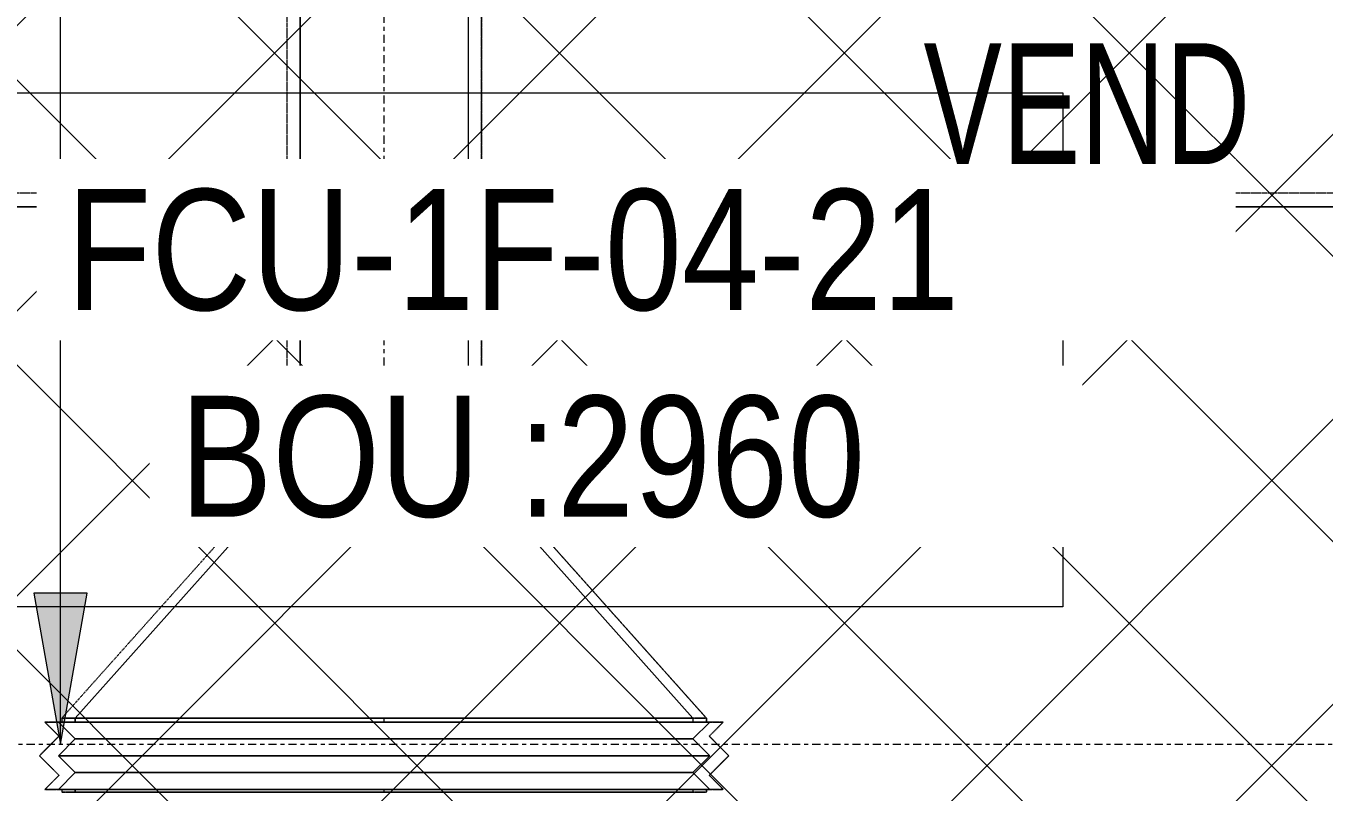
# Model space of a CAD drawing. Header units: inches. Extents: x -83664 to 20107, y -47222 to 19398.
# Drawn here: x -31336 to -29403, y -21408 to -20267 of the extents above; entities that cross this region are included whole.
import ezdxf

# ---------------------------------------------------------------- set-up
doc = ezdxf.new("R2010")
doc.units = ezdxf.units.IN
doc.header["$MEASUREMENT"] = 0
doc.linetypes.add('Center', pattern=[29.999999, 12, -6, 6, -6])
doc.linetypes.add('Hidden 0_50', pattern=[1.0584, 0.5292, -0.5292])
for name, color, linetype, lineweight in [('A-DETL-GENF', 7, 'Continuous', 9), ('M-EQPM-IDEN', 7, 'Continuous', 9), ('M-HVAC-DUCT-CNTR', 7, 'Center', 9), ('M-HVAC-DUCT-IDEN', 7, 'Continuous', 18), ('ROOM TAG', 7, 'Continuous', 9)]:
    doc.layers.add(name, color=color, linetype=linetype, lineweight=lineweight)
doc.layers.add('FF ROOM TAG_dwg', color=7, linetype='Continuous', lineweight=9, true_color=0x767676)
doc.layers.add('M-HVAC-DUCT', color=7, linetype='Continuous', lineweight=9, true_color=0xffe97f)
doc.styles.add('Arial Narrow_1', font='ARIALN.TTF', dxfattribs={"height": 1.406642})
doc.styles.add('Arial Narrow_20', font='ARIALN.TTF', dxfattribs={"width": 0.85, "height": 4572})

# ---------------------------------------------------------------- blocks, each defined once
blk = doc.blocks.new('REMC_M_FLEX CONNECTION_Type 2 - V_SAD-8294851-FIRST FLOOR AC CONDITIONING LAYOUT - PART A')
at = {"layer": 'M-HVAC-DUCT', "color": 30, "true_color": 0xff7f00}
for p, q in [((120194.2, 77043.6), (120169.2, 77068.6)), ((120169.2, 77068.6), (120194.2, 77043.6)), ((120169.2, 77068.6), (121139.2, 77068.6)), ((121139.2, 77068.6), (120169.2, 77068.6)), ((121114.2, 77043.6), (121139.2, 77068.6)), ((121114.2, 77043.6), (121139.2, 77068.6)), ((120169.2, 77018.6), (120194.2, 77043.6)), ((120194.2, 77043.6), (120169.2, 77018.6)), ((121114.2, 77043.6), (120194.2, 77043.6)), ((120194.2, 77043.6), (121114.2, 77043.6)), ((121114.2, 77043.6), (120194.2, 77043.6)), ((120194.2, 77043.6), (121114.2, 77043.6)), ((121114.2, 77043.6), (121139.2, 77018.6)), ((121114.2, 77043.6), (121139.2, 77018.6)), ((120169.2, 77018.6), (121139.2, 77018.6)), ((121139.2, 77018.6), (120169.2, 77018.6)), ((121139.2, 77018.6), (120169.2, 77018.6)), ((120194.2, 76993.6), (120169.2, 77018.6)), ((120169.2, 77018.6), (121139.2, 77018.6)), ((120169.2, 77018.6), (120194.2, 76993.6)), ((121139.2, 77018.6), (121114.2, 76993.6)), ((121139.2, 77018.6), (121114.2, 76993.6)), ((120169.2, 76968.6), (120194.2, 76993.6)), ((120194.2, 76993.6), (120169.2, 76968.6)), ((121114.2, 76993.6), (120194.2, 76993.6)), ((120194.2, 76993.6), (121114.2, 76993.6)), ((120194.2, 76993.6), (121114.2, 76993.6)), ((121114.2, 76993.6), (120194.2, 76993.6)), ((121114.2, 76993.6), (121139.2, 76968.6)), ((121114.2, 76993.6), (121139.2, 76968.6)), ((120169.2, 76968.6), (121139.2, 76968.6)), ((121139.2, 76968.6), (120169.2, 76968.6))]:
    blk.add_line(p, q, dxfattribs=at)
blk = doc.blocks.new('M_Rec Transition - Length - Standard-8295931-FIRST FLOOR AC CONDITIONING LAYOUT - PART A')
at = {"layer": 'M-HVAC-DUCT', "color": 30, "true_color": 0xff7f00}
for p, q in [((0, 460), (0, -460)), ((0, 460), (375, 125)), ((0, 460), (375, 125)), ((0, -460), (0, 460)), ((375, -125), (375, 125)), ((375, 125), (375, -125)), ((0, -460), (375, -125)), ((375, -125), (0, -460))]:
    blk.add_line(p, q, dxfattribs=at)
blk = doc.blocks.new('TEMW-SMBZ-HO-BM-HVAC-00002_rvt-1-FIRST FLOOR AC CONDITIONING LAYOUT - PART A')
at = {"layer": 'M-HVAC-DUCT', "color": 30, "linetype": 'Hidden 0_50', "true_color": 0xff7f00}
for p, q in [((120509.2, 78397.1), (120509.2, 77449.6)), ((120509.2, 78397.1), (120509.2, 77449.6)), ((120799.2, 77449.6), (120799.2, 78397.1)), ((120799.2, 78397.1), (120799.2, 77449.6)), ((123587.3, 77855.8), (119821.9, 77855.8)), ((123587.3, 77855.8), (119821.9, 77855.8)), ((120174.2, 77074.6), (120509.2, 77449.6)), ((120174.2, 77074.6), (120509.2, 77449.6)), ((120799.2, 77449.6), (120509.2, 77449.6)), ((120509.2, 77449.6), (120799.2, 77449.6)), ((120799.2, 77449.6), (120509.2, 77449.6)), ((120509.2, 77449.6), (120799.2, 77449.6)), ((121134.2, 77074.6), (120799.2, 77449.6)), ((120799.2, 77449.6), (121134.2, 77074.6)), ((121134.2, 77074.6), (120174.2, 77074.6)), ((120174.2, 77074.6), (121134.2, 77074.6)), ((120174.2, 77074.6), (120174.2, 77068.6)), ((120174.2, 77074.6), (120174.2, 77068.6)), ((120174.2, 77074.6), (121134.2, 77074.6)), ((121134.2, 77074.6), (120174.2, 77074.6)), ((121134.2, 77068.6), (121134.2, 77074.6)), ((121134.2, 77074.6), (121134.2, 77068.6)), ((120149.2, 77068.6), (121159.2, 77068.6)), ((120170.1, 77047.8), (120149.2, 77068.6)), ((120149.2, 77068.6), (120170.1, 77047.8)), ((121159.2, 77068.6), (120149.2, 77068.6)), ((121134.2, 77068.6), (120174.2, 77068.6)), ((120174.2, 77068.6), (121134.2, 77068.6)), ((121159.2, 77068.6), (121138.4, 77047.8)), ((121138.4, 77047.8), (121159.2, 77068.6)), ((120141, 77018.6), (120170.1, 77047.8)), ((120170.1, 77047.8), (120141, 77018.6)), ((121138.4, 77047.8), (121167.5, 77018.6)), ((121167.5, 77018.6), (121138.4, 77047.8)), ((120170.1, 76989.5), (120141, 77018.6)), ((120141, 77018.6), (120170.1, 76989.5)), ((121167.5, 77018.6), (121138.4, 76989.5)), ((121138.4, 76989.5), (121167.5, 77018.6)), ((120149.2, 76968.6), (120170.1, 76989.5)), ((120170.1, 76989.5), (120149.2, 76968.6)), ((121138.4, 76989.5), (121159.2, 76968.6)), ((121159.2, 76968.6), (121138.4, 76989.5)), ((121159.2, 76968.6), (120149.2, 76968.6)), ((120149.2, 76968.6), (121159.2, 76968.6)), ((121134.2, 76968.6), (120174.2, 76968.6)), ((120174.2, 76968.6), (121134.2, 76968.6)), ((120174.2, 76968.6), (120174.2, 76964.6)), ((120174.2, 76968.6), (120174.2, 76964.6)), ((121134.2, 76964.6), (120174.2, 76964.6)), ((120174.2, 76964.6), (121134.2, 76964.6)), ((121134.2, 76964.6), (121134.2, 76968.6)), ((121134.2, 76968.6), (121134.2, 76964.6))]:
    blk.add_line(p, q, dxfattribs=at)
at = {"layer": 'M-HVAC-DUCT', "color": 30, "true_color": 0xff7f00}
for p, q in [((120529.2, 77449.6), (120529.2, 78397.1)), ((120529.2, 78397.1), (120529.2, 77449.6)), ((120779.2, 78397.1), (120779.2, 77449.6)), ((120779.2, 78397.1), (120779.2, 77449.6)), ((119821.9, 77835.8), (123587.3, 77835.8)), ((123587.3, 77835.8), (119821.9, 77835.8)), ((120529.2, 77449.6), (120779.2, 77449.6)), ((120779.2, 77449.6), (120529.2, 77449.6)), ((120194.2, 77074.6), (121114.2, 77074.6)), ((121114.2, 77074.6), (120194.2, 77074.6)), ((120194.2, 77068.6), (120194.2, 77074.6)), ((120194.2, 77074.6), (120194.2, 77068.6)), ((121114.2, 77074.6), (121114.2, 77068.6)), ((121114.2, 77074.6), (121114.2, 77068.6)), ((120194.2, 77068.6), (121114.2, 77068.6)), ((121114.2, 77068.6), (120194.2, 77068.6)), ((120194.2, 76968.6), (121114.2, 76968.6)), ((121114.2, 76968.6), (120194.2, 76968.6)), ((120194.2, 76964.6), (120194.2, 76968.6)), ((120194.2, 76968.6), (120194.2, 76964.6)), ((120194.2, 76964.6), (121114.2, 76964.6)), ((121114.2, 76964.6), (120194.2, 76964.6)), ((121114.2, 76968.6), (121114.2, 76964.6)), ((121114.2, 76968.6), (121114.2, 76964.6))]:
    blk.add_line(p, q, dxfattribs=at)
at = {"layer": 'M-HVAC-DUCT-CNTR', "color": 30, "true_color": 0xff7f00}
for p, q in [((120654.2, 77449.6), (120654.2, 78397.1)), ((120654.2, 77068.6), (120654.2, 77074.6)), ((119821.9, 77035.8), (123587.3, 77035.8)), ((120654.2, 76964.6), (120654.2, 76968.6))]:
    blk.add_line(p, q, dxfattribs=at)
at = {"layer": 'M-HVAC-DUCT', "color": 6, "linetype": 'Hidden 0_50', "lineweight": 9, "true_color": 0xff00ff, "rotation": 90}
blk.add_blockref('M_Rec Transition - Length - Standard-8295931-FIRST FLOOR AC CONDITIONING LAYOUT - PART A', (120654.2, 77074.6), dxfattribs=at)
at = {"layer": 'M-HVAC-DUCT', "color": 6, "linetype": 'Hidden 0_50', "lineweight": 9, "true_color": 0xff00ff}
blk.add_blockref('REMC_M_FLEX CONNECTION_Type 2 - V_SAD-8294851-FIRST FLOOR AC CONDITIONING LAYOUT - PART A', (0, 0), dxfattribs=at)
blk = doc.blocks.new('TEMW-SMBZ-HO-BM-HVAC-00002_rvt-2-FIRST FLOOR AC CONDITIONING LAYOUT - PART A')
at = {"layer": 'M-HVAC-DUCT', "color": 30, "linetype": 'Hidden 0_50', "true_color": 0xff7f00}
for p, q in [((120509.2, 78397.1), (120509.2, 77449.6)), ((120509.2, 78397.1), (120509.2, 77449.6)), ((120799.2, 77449.6), (120799.2, 78397.1)), ((120799.2, 78397.1), (120799.2, 77449.6)), ((123587.3, 77855.8), (119821.9, 77855.8)), ((123587.3, 77855.8), (119821.9, 77855.8)), ((120174.2, 77074.6), (120509.2, 77449.6)), ((120174.2, 77074.6), (120509.2, 77449.6)), ((120799.2, 77449.6), (120509.2, 77449.6)), ((120509.2, 77449.6), (120799.2, 77449.6)), ((120799.2, 77449.6), (120509.2, 77449.6)), ((120509.2, 77449.6), (120799.2, 77449.6)), ((121134.2, 77074.6), (120799.2, 77449.6)), ((120799.2, 77449.6), (121134.2, 77074.6)), ((121134.2, 77074.6), (120174.2, 77074.6)), ((120174.2, 77074.6), (121134.2, 77074.6)), ((120174.2, 77074.6), (120174.2, 77068.6)), ((120174.2, 77074.6), (120174.2, 77068.6)), ((120174.2, 77074.6), (121134.2, 77074.6)), ((121134.2, 77074.6), (120174.2, 77074.6)), ((121134.2, 77068.6), (121134.2, 77074.6)), ((121134.2, 77074.6), (121134.2, 77068.6)), ((120149.2, 77068.6), (121159.2, 77068.6)), ((120170.1, 77047.8), (120149.2, 77068.6)), ((120149.2, 77068.6), (120170.1, 77047.8)), ((121159.2, 77068.6), (120149.2, 77068.6)), ((121134.2, 77068.6), (120174.2, 77068.6)), ((120174.2, 77068.6), (121134.2, 77068.6)), ((121159.2, 77068.6), (121138.4, 77047.8)), ((121138.4, 77047.8), (121159.2, 77068.6)), ((120141, 77018.6), (120170.1, 77047.8)), ((120170.1, 77047.8), (120141, 77018.6)), ((121138.4, 77047.8), (121167.5, 77018.6)), ((121167.5, 77018.6), (121138.4, 77047.8)), ((120170.1, 76989.5), (120141, 77018.6)), ((120141, 77018.6), (120170.1, 76989.5)), ((121167.5, 77018.6), (121138.4, 76989.5)), ((121138.4, 76989.5), (121167.5, 77018.6)), ((120149.2, 76968.6), (120170.1, 76989.5)), ((120170.1, 76989.5), (120149.2, 76968.6)), ((121138.4, 76989.5), (121159.2, 76968.6)), ((121159.2, 76968.6), (121138.4, 76989.5)), ((121159.2, 76968.6), (120149.2, 76968.6)), ((120149.2, 76968.6), (121159.2, 76968.6)), ((121134.2, 76968.6), (120174.2, 76968.6)), ((120174.2, 76968.6), (121134.2, 76968.6)), ((120174.2, 76968.6), (120174.2, 76964.6)), ((120174.2, 76968.6), (120174.2, 76964.6)), ((121134.2, 76964.6), (120174.2, 76964.6)), ((120174.2, 76964.6), (121134.2, 76964.6)), ((121134.2, 76964.6), (121134.2, 76968.6)), ((121134.2, 76968.6), (121134.2, 76964.6))]:
    blk.add_line(p, q, dxfattribs=at)
at = {"layer": 'M-HVAC-DUCT', "color": 30, "true_color": 0xff7f00}
for p, q in [((120529.2, 77449.6), (120529.2, 78397.1)), ((120529.2, 78397.1), (120529.2, 77449.6)), ((120779.2, 78397.1), (120779.2, 77449.6)), ((120779.2, 78397.1), (120779.2, 77449.6)), ((119821.9, 77835.8), (123587.3, 77835.8)), ((123587.3, 77835.8), (119821.9, 77835.8)), ((120529.2, 77449.6), (120779.2, 77449.6)), ((120779.2, 77449.6), (120529.2, 77449.6)), ((120194.2, 77074.6), (121114.2, 77074.6)), ((121114.2, 77074.6), (120194.2, 77074.6)), ((120194.2, 77068.6), (120194.2, 77074.6)), ((120194.2, 77074.6), (120194.2, 77068.6)), ((121114.2, 77074.6), (121114.2, 77068.6)), ((121114.2, 77074.6), (121114.2, 77068.6)), ((120194.2, 77068.6), (121114.2, 77068.6)), ((121114.2, 77068.6), (120194.2, 77068.6)), ((120194.2, 76968.6), (121114.2, 76968.6)), ((121114.2, 76968.6), (120194.2, 76968.6)), ((120194.2, 76964.6), (120194.2, 76968.6)), ((120194.2, 76968.6), (120194.2, 76964.6)), ((120194.2, 76964.6), (121114.2, 76964.6)), ((121114.2, 76964.6), (120194.2, 76964.6)), ((121114.2, 76968.6), (121114.2, 76964.6)), ((121114.2, 76968.6), (121114.2, 76964.6))]:
    blk.add_line(p, q, dxfattribs=at)
at = {"layer": 'M-HVAC-DUCT-CNTR', "color": 30, "true_color": 0xff7f00}
for p, q in [((120654.2, 77449.6), (120654.2, 78397.1)), ((120654.2, 77068.6), (120654.2, 77074.6)), ((119821.9, 77035.8), (123587.3, 77035.8)), ((120654.2, 76964.6), (120654.2, 76968.6))]:
    blk.add_line(p, q, dxfattribs=at)
at = {"layer": 'M-HVAC-DUCT', "color": 6, "linetype": 'Hidden 0_50', "lineweight": 9, "true_color": 0xff00ff, "rotation": 90}
blk.add_blockref('M_Rec Transition - Length - Standard-8295931-FIRST FLOOR AC CONDITIONING LAYOUT - PART A', (120654.2, 77074.6), dxfattribs=at)
at = {"layer": 'M-HVAC-DUCT', "color": 6, "linetype": 'Hidden 0_50', "lineweight": 9, "true_color": 0xff00ff}
blk.add_blockref('REMC_M_FLEX CONNECTION_Type 2 - V_SAD-8294851-FIRST FLOOR AC CONDITIONING LAYOUT - PART A', (0, 0), dxfattribs=at)
blk = doc.blocks.new('FF ROOM TAG_dwg-8877209-FIRST FLOOR AC CONDITIONING LAYOUT - PART A')
at = {"layer": 'ROOM TAG', "insert": (1098155, 1866453), "char_height": 4572, "width": 14473.33, "attachment_point": 2, "line_spacing_factor": 0.974696, "style": 'Arial Narrow_20'}
blk.add_mtext('VEND', dxfattribs=at)

msp = doc.modelspace()

# ---------------------------------------------------------------- hatches: boundary and pattern name
at = {"layer": 'A-DETL-GENF', "true_color": 0xff0000}
h = msp.add_hatch(dxfattribs=at)
h.set_pattern_fill('FP_59', color=1, style=0, pattern_type=2)
h.set_pattern_definition([(45, (-151456.65, -98372.2), (-212.13203, 212.13203), []), (135, (-151456.65, -98372.2), (-212.13203, -212.13203), [])])
h.paths.add_polyline_path([(-62993, -37189.5), (-27297.3, -37189.5), (-27297.3, -98.4), (-62993, -98.4), (-62993, -33333)])
at = {"layer": 'M-HVAC-DUCT-IDEN', "lineweight": 9}
msp.add_hatch(color=256, dxfattribs=at).paths.add_polyline_path([(-31284.6, -21336.4), (-31244.9, -21111.4), (-31324.3, -21111.4)])

# ---------------------------------------------------------------- linework, layer by layer
at = {"layer": 'M-EQPM-IDEN', "flags": 128}
msp.add_lwpolyline([(-31350.1, -20367.1), (-29791.6, -20367.1), (-29791.6, -21132.1), (-31350.1, -21132.1)], close=True, dxfattribs=at)
at = {"layer": 'M-HVAC-DUCT-IDEN', "lineweight": 9}
for p, q in [((-31284.6, -21336.4), (-31284.6, -19433)), ((-31244.9, -21111.4), (-31324.3, -21111.4)), ((-31324.3, -21111.4), (-31284.6, -21336.4)), ((-31284.6, -21336.4), (-31244.9, -21111.4))]:
    msp.add_line(p, q, dxfattribs=at)

# ---------------------------------------------------------------- block references
at = {"lineweight": 5}
for name in ['TEMW-SMBZ-HO-BM-HVAC-00002_rvt-1-FIRST FLOOR AC CONDITIONING LAYOUT - PART A', 'TEMW-SMBZ-HO-BM-HVAC-00002_rvt-2-FIRST FLOOR AC CONDITIONING LAYOUT - PART A']:
    msp.add_blockref(name, (-151456.7, -98372.2), dxfattribs=at)
at = {"layer": 'FF ROOM TAG_dwg', "color": 7, "xscale": 0.03937007874015915, "yscale": 0.03937007874015915, "zscale": 0.03937007874015915}
msp.add_blockref('FF ROOM TAG_dwg-8877209-FIRST FLOOR AC CONDITIONING LAYOUT - PART A', (-72990.3, -93775.4), dxfattribs=at)
msp.add_blockref('FF ROOM TAG_dwg-8877209-FIRST FLOOR AC CONDITIONING LAYOUT - PART A', (-72990.3, -93775.4), dxfattribs=at)
msp.add_blockref('FF ROOM TAG_dwg-8877209-FIRST FLOOR AC CONDITIONING LAYOUT - PART A', (-72990.3, -93775.4), dxfattribs=at)
msp.add_blockref('FF ROOM TAG_dwg-8877209-FIRST FLOOR AC CONDITIONING LAYOUT - PART A', (-72990.3, -93775.4), dxfattribs=at)
msp.add_blockref('FF ROOM TAG_dwg-8877209-FIRST FLOOR AC CONDITIONING LAYOUT - PART A', (-72990.3, -93775.4), dxfattribs=at)

# ---------------------------------------------------------------- next in the draw order: texts
at = {"layer": 'M-EQPM-IDEN', "char_height": 180, "attachment_point": 1, "style": 'Arial Narrow_1', "bg_fill": 3, "box_fill_scale": 1.25, "bg_fill_color": 256, "bg_fill_true_color": 13158600, "bg_fill_transparency": 0}
for s, insert, width in [('FCU-1F-04-21', (-31275.1, -20510.2), 1695.569), ('BOU :2960', (-31106.4, -20817.8), 1298.734)]:
    msp.add_mtext(s, dxfattribs=dict(at, insert=insert, width=width))

doc.saveas('drawing.dxf')
